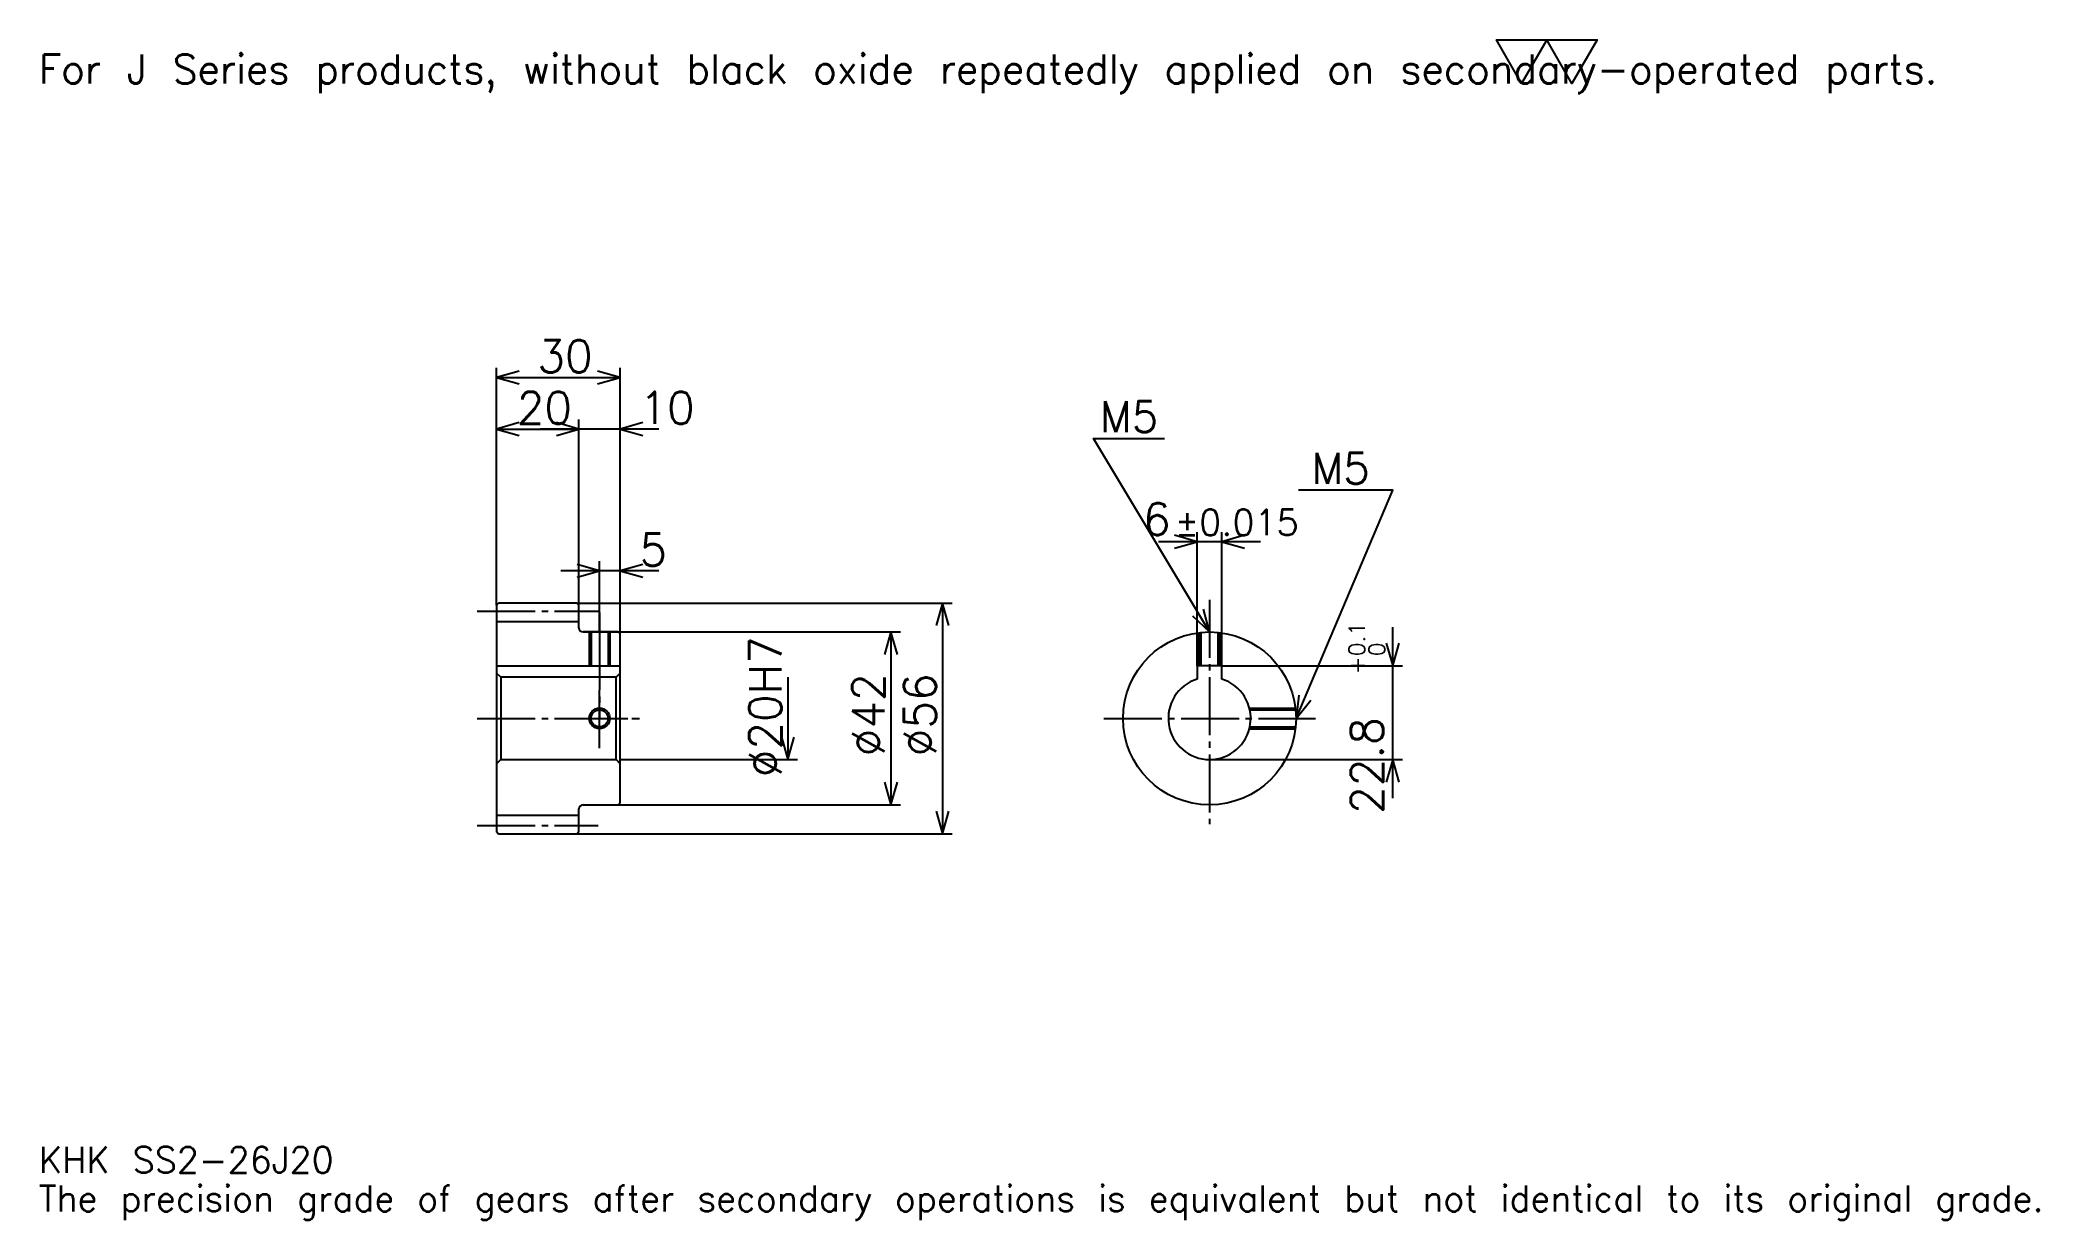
# Model space of a CAD drawing. Extents: x 16 to 501, y 6 to 292.
import ezdxf

# ---------------------------------------------------------------- set-up
doc = ezdxf.new("R2010")
doc.units = 0
doc.linetypes.add('DASHDOT', pattern=[18.782608, 14.086957, -1.565217, 1.565217, -1.565217])
doc.layers.get('0').update_dxf_attribs({"linetype": 'CONTINUOUS'})
doc.layers.add('DASHDOT', color=6, linetype='DASHDOT')
doc.styles.add('KANJI', font='TXT', dxfattribs={"bigfont": 'BIGFONT'})

msp = doc.modelspace()

# ---------------------------------------------------------------- linework, layer by layer
at = {"color": 5}
for p, q in [((126.782608, 155.565216), (126.782608, 212.695648)), ((126.782608, 210.347809), (156.782608, 210.347809)), ((156.782608, 155.565216), (156.782608, 212.695648)), ((146.782608, 155.565216), (146.782608, 200.173889)), ((126.782608, 197.82608), (146.782608, 197.82608)), ((166.17392, 197.82608), (137.391296, 197.82608)), ((312.260864, 170.478256), (287.478271, 170.478256)), ((296.869568, 140.365204), (296.869568, 172.82608)), ((302.869568, 140.365204), (302.869568, 172.82608)), ((151.782608, 155.565216), (151.782608, 165.73912)), ((166.17392, 163.391296), (142.391296, 163.391296)), ((126.782608, 155.065216), (126.782608, 155.565216)), ((146.282608, 155.565216), (156.782608, 155.565216)), ((146.782608, 155.065216), (146.782608, 155.565216)), ((151.782608, 148.565216), (151.782608, 155.565216)), ((151.782608, 148.565216), (151.782608, 155.565216)), ((156.782608, 155.565216), (237.391296, 155.565216)), ((156.782608, 148.065216), (156.782608, 155.565216)), ((235.043488, 155.565216), (235.043488, 99.565208)), ((147.782608, 148.565216), (156.782608, 148.565216)), ((156.782608, 148.565216), (224.869568, 148.565216)), ((222.521729, 148.565216), (222.521729, 106.565208)), ((344.347839, 108.173904), (344.347839, 149.756516)), ((197.478256, 137.565216), (197.478256, 117.565208)), ((302.869568, 140.365204), (346.695648, 140.365204)), ((156.782608, 117.565208), (199.82608, 117.565208)), ((299.869568, 117.565208), (346.695648, 117.565208)), ((147.782608, 106.565208), (156.782608, 106.565208)), ((156.782608, 106.565208), (224.869568, 106.565208)), ((146.282608, 99.565208), (156.782608, 99.565208)), ((156.782608, 99.565208), (237.391296, 99.565208))]:
    msp.add_line(p, q, dxfattribs=at)
at = {"color": 4}
for p, q in [((126.782608, 151.065216), (146.782608, 151.065216)), ((126.782608, 140.365204), (156.782608, 140.365204)), ((127.782608, 137.565216), (127.782608, 117.565208)), ((155.782608, 137.565216), (156.782608, 138.565216)), ((155.782608, 117.565208), (156.782608, 116.565208)), ((126.782608, 104.065208), (146.782608, 104.065208))]:
    msp.add_line(p, q, dxfattribs=at)
at = {"color": 7}
msp.add_lwpolyline([(375.652161, 281.739136), (369.547821, 292.320007), (393.96521, 292.320007), (387.86087, 281.739136), (381.7565, 292.320007), (375.652161, 281.739136)], dxfattribs=at)
at = {"color": 5}
for points in [[(132.260864, 211.913025), (126.782608, 210.347809), (132.260864, 208.782593)], [(151.304352, 208.782593), (156.782608, 210.347809), (151.304352, 211.913025)], [(132.260864, 199.391296), (126.782608, 197.82608), (132.260864, 196.260864)], [(141.304352, 196.260864), (146.782608, 197.82608), (141.304352, 199.391296)], [(141.304352, 196.260864), (146.782608, 197.82608), (141.304352, 199.391296)], [(162.260864, 199.391296), (156.782608, 197.82608), (162.260864, 196.260864)], [(299.869568, 148.565216), (271.695648, 195.521729), (288.913025, 195.521729)], [(320.869568, 127.565208), (344.347839, 183), (321.495667, 183)], [(291.391296, 168.91304), (296.869568, 170.478256), (291.391296, 172.043472)], [(308.347839, 172.043472), (302.869568, 170.478256), (308.347839, 168.91304)], [(146.304352, 161.82608), (151.782608, 163.391296), (146.304352, 164.956512)], [(162.260864, 164.956512), (156.782608, 163.391296), (162.260864, 161.82608)], [(236.608704, 150.086945), (235.043488, 155.565216), (233.478271, 150.086945)], [(295.708862, 152.457474), (299.869568, 148.565216), (298.393188, 154.068085)], [(224.086945, 143.086945), (222.521729, 148.565216), (220.956512, 143.086945)], [(342.782593, 145.843475), (344.347839, 140.365204), (345.913025, 145.843475)], [(321.564758, 133.220108), (320.869568, 127.565208), (324.447327, 131.999268)], [(195.91304, 123.043472), (197.478256, 117.565208), (199.043472, 123.043472)], [(345.913025, 112.086945), (344.347839, 117.565208), (342.782593, 112.086945)], [(220.956512, 112.043472), (222.521729, 106.565208), (224.086945, 112.043472)], [(233.478271, 105.043472), (235.043488, 99.565208), (236.608704, 105.043472)]]:
    msp.add_lwpolyline(points, dxfattribs=at)
at = {"color": 4}
for points in [[(146.782608, 149.565216), (146.782608, 155.065216), (146.282608, 155.565216), (127.282608, 155.565216), (126.782608, 155.065216), (126.782608, 116.565208)], [(147.782608, 106.565208), (156.282608, 106.565208), (156.782608, 107.065208), (156.782608, 148.065216), (156.282608, 148.565216), (147.782608, 148.565216)], [(149.282608, 148.565216), (149.282608, 140.365204)], [(149.717606, 148.565216), (149.717606, 140.365204)], [(153.84761, 148.565216), (153.84761, 140.365204)], [(154.282608, 148.565216), (154.282608, 140.365204)], [(297.369568, 140.365204), (297.369568, 148.415863)], [(297.804565, 140.365204), (297.804565, 148.46344)], [(301.93457, 140.365204), (301.93457, 148.46344)], [(302.369568, 140.365204), (302.369568, 148.415863)], [(126.782608, 116.565208), (127.782608, 117.565208), (155.782608, 117.565208), (155.782608, 137.565216), (127.782608, 137.565216), (126.782608, 138.565216)], [(302.869568, 137.104599), (302.869568, 140.365204), (296.869568, 140.365204), (296.869568, 137.104599)], [(309.552032, 130.065216), (320.720215, 130.065216)], [(309.654053, 129.630203), (320.767792, 129.630203)], [(309.552032, 125.065208), (320.720215, 125.065208)], [(309.654053, 125.500206), (320.767792, 125.500206)], [(126.782608, 116.565208), (126.782608, 100.065208), (127.282608, 99.565208), (146.282608, 99.565208), (146.782608, 100.065208), (146.782608, 105.565208)]]:
    msp.add_lwpolyline(points, dxfattribs=at)
for centre, radius in [((299.869568, 127.565208), 21), ((151.782608, 127.565208), 2.065)]:
    msp.add_circle(centre, radius, dxfattribs=at)
at = {"color": 7}
msp.add_circle((151.782608, 127.565208), 2.5, dxfattribs=at)
at = {"color": 4}
for centre, radius, start, end in [((147.782608, 149.565216), 1, 180, 270), ((299.869568, 127.565208), 10, 107.45760275, 72.54239725), ((147.782608, 105.565208), 1, 90, 180)]:
    msp.add_arc(centre, radius, start, end, dxfattribs=at)
at = {"layer": 'DASHDOT', "color": 7}
for p, q in [((299.869568, 156.391296), (299.869568, 101.869553)), ((122.08696, 153.565216), (151.478256, 153.565216)), ((151.782608, 148.565216), (151.782608, 127.565208)), ((122.08696, 127.565208), (161.478256, 127.565208)), ((274.17392, 127.565208), (325.565216, 127.565208)), ((122.08696, 101.565208), (151.478256, 101.565208))]:
    msp.add_line(p, q, dxfattribs=at)
for points in [[(151.782608, 153.260864), (151.782608, 135.669556)], [(151.782608, 120.369553), (151.782608, 134.760864)], [(144.58696, 127.565208), (158.978256, 127.565208)]]:
    msp.add_lwpolyline(points, dxfattribs=at)

# ---------------------------------------------------------------- texts
at = {"color": 7, "style": 'KANJI'}
for s, height, p in [('For J Series products, without black oxide repeatedly applied on secondary-operated parts.', 7.043478, (15.652174, 281.739136)), ('30', 7.826087, (136.695648, 211.599991)), ('20', 7.826087, (131.695648, 199.078247)), ('10', 7.826087, (161.478256, 199.078247)), ('M5', 7.513044, (273.260864, 197.086945)), ('M5', 7.513044, (324.626099, 184.565216)), ('6', 7.826087, (283.714966, 172.043472)), ('%%p0.015', 6.26087, (291.461853, 172.043472)), ('5', 7.826087, (161.478256, 164.643463)), ('KHK SS2-26J20', 6.26087, (15.652174, 17.217392)), ('The precision grade of gears after secondary operations is equivalent but not identical to its original grade.', 6.26087, (15.652174, 7.826087))]:
    msp.add_text(s, height=height, dxfattribs=at).set_placement(p)
for s, height, p in [('%%c20H7', 7.826087, (195.91304, 113.2826)), ('0.1', 3.913043, (337.617371, 142.627243)), ('+', 3.913043, (337.617371, 138.244629)), ('0', 3.913043, (342.469543, 142.627243)), ('%%c42', 7.826087, (220.956512, 118.369553)), ('%%c56', 7.826087, (233.478271, 118.369553)), ('22.8', 7.826087, (342, 104.370232))]:
    msp.add_text(s, height=height, rotation=90, dxfattribs=at).set_placement(p)

doc.saveas('drawing.dxf')
